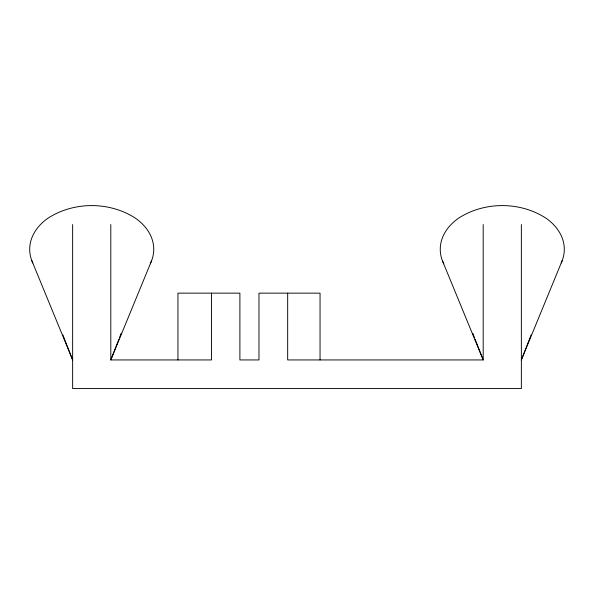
<?xml version="1.0" encoding="UTF-8"?>
<svg xmlns="http://www.w3.org/2000/svg" width="594" height="594" viewBox="0 0 594 594"><rect width="100%" height="100%" fill="white"/><g stroke="black" fill="none" stroke-linecap="round" stroke-linejoin="round"><path stroke-width="0.89" d="M118.874 339.271L110.803 359.942L211.486 359.942L211.486 293.146M119.55 337.548L121.228 333.241M531.11 334.964L521.361 359.942L562.184 260.64M151.633 260.64L110.803 359.942L110.803 224.532M442.367 260.64L483.197 359.942L287.674 359.942L287.674 293.146M31.816 260.64L72.639 359.942L62.89 334.964M472.772 333.234L474.45 337.548M475.126 339.271L483.197 359.942L483.197 224.532M521.361 224.532L521.361 388.565L72.639 388.565L72.639 224.532M320.047 359.942L320.047 293.146L258.977 293.146L258.977 359.942L239.894 359.942L239.894 293.146L177.94 293.146L177.94 359.942M150.267 263.766A62.021 43.859 0 0 0 135.581 218.28C109.623 201.359 73.819 201.359 47.869 218.28A62.021 43.859 0 0 0 32.804 262.986M561.196 262.986A62.021 43.859 0 0 0 546.131 218.28C520.181 201.359 484.377 201.359 458.42 218.28A62.021 43.859 0 0 0 443.733 263.766"/></g></svg>
